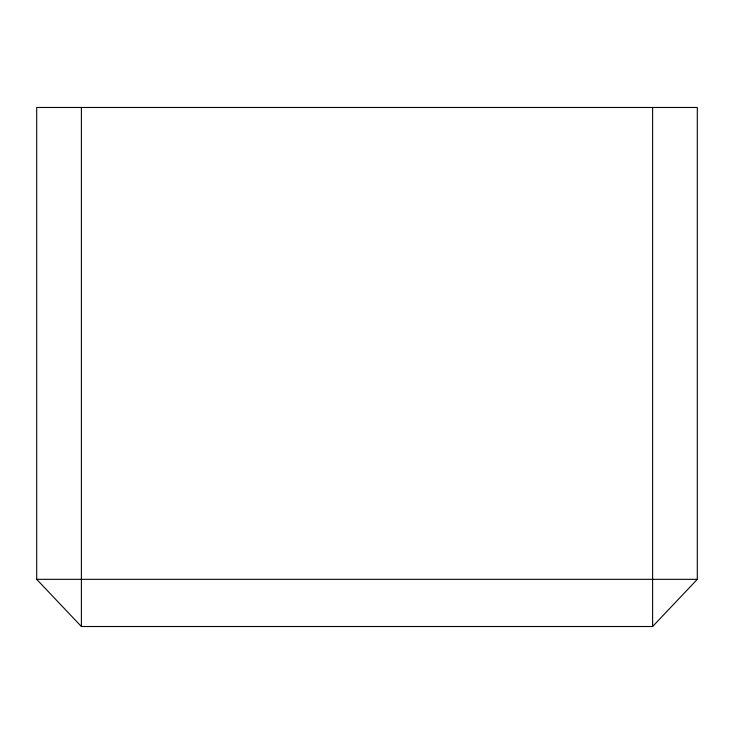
<?xml version="1.0" encoding="UTF-8"?>
<svg xmlns="http://www.w3.org/2000/svg" width="734" height="734" viewBox="0 0 734 734"><rect width="100%" height="100%" fill="white"/><g stroke="black" fill="none" stroke-linecap="round" stroke-linejoin="round"><path stroke-width="1.1" d="M652.609 626.524L697.3 579.337L697.3 107.476L36.7 107.476L36.7 579.337L81.391 626.524L652.609 626.524L652.609 107.476M36.7 579.337L697.3 579.337M81.391 107.476L81.391 626.524"/></g></svg>
